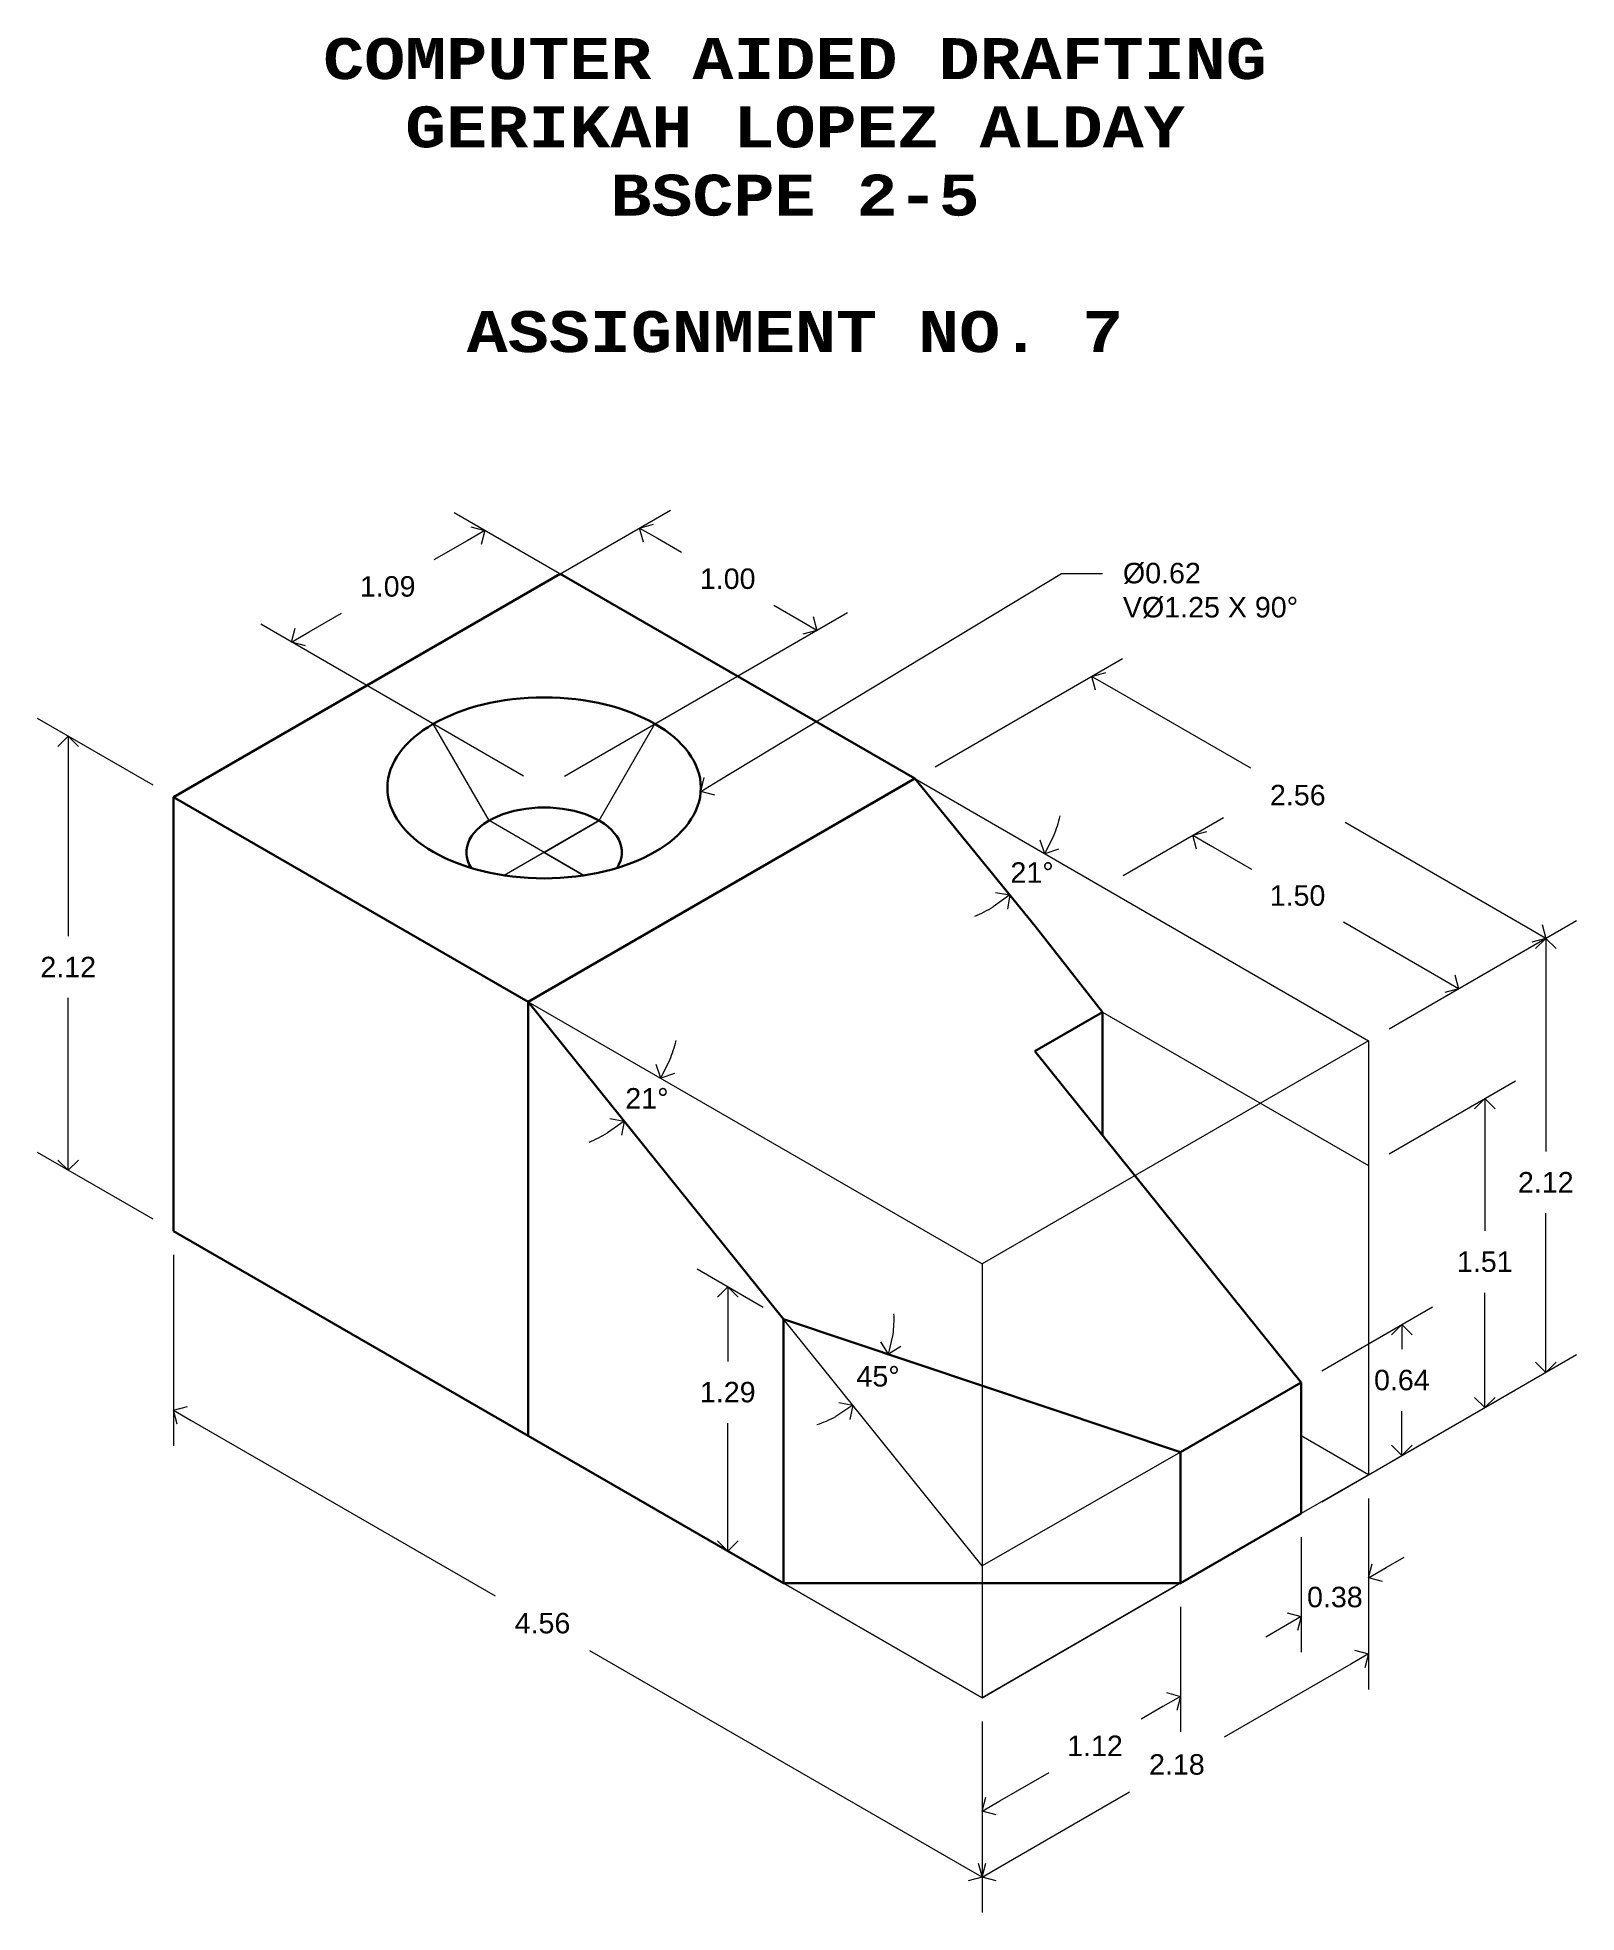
# Model space of a CAD drawing. Header units: millimetres. Extents: x 4703.76 to 4711.28, y 1566.23 to 1575.39.
import ezdxf
from ezdxf import colors
from ezdxf.entities.mleader import LeaderData, LeaderLine
from ezdxf.math import Vec2, Vec3

# ---------------------------------------------------------------- set-up
doc = ezdxf.new("R2010")
doc.units = ezdxf.units.MM
for name, color, linetype, lineweight in [('Cons.Line', 170, 'Continuous', 13), ('Dimension Lines', 70, 'Continuous', 13), ('Leader Line', 70, 'Continuous', 13), ('Object Line', 7, 'Continuous', 30)]:
    doc.layers.add(name, color=color, linetype=linetype, lineweight=lineweight)
doc.layers.add('TITLE', color=7, linetype='Continuous')
doc.styles.get("Standard").update_dxf_attribs({"font": 'arial.ttf'})
doc.dimstyles.new('ISO-25', dxfattribs={"dimtxt": 0.1, "dimasz": 0.1, "dimexe": 0.15, "dimexo": 0.1, "dimgap": 0.1, "dimtad": 0, "dimtih": 1, "dimtoh": 1, "dimzin": 1, "dimdsep": 46, "dimtxsty": 'Standard', "dimblk": 'OPEN90', "dimcen": 0.1, "dimclrd": 3, "dimclre": 3, "dimclrt": 3, "dimadec": 0, "dimazin": 0, "dimtfac": 1, "dimtofl": 0, "dimtmove": 0, "dimatfit": 3, "dimldrblk": 'OPEN90', "dimfxl": 1, "dimlwd": 13, "dimlwe": 13, "dimarcsym": 0})

# ---------------------------------------------------------------- blocks, each defined once
blk = doc.blocks.new('_Open90')
at = {"color": 0, "linetype": 'ByBlock', "lineweight": -2}
for p, q in [((0, 0), (-1, 0)), ((-0.5, 0.5), (0, 0)), ((0, 0), (-0.5, -0.5))]:
    blk.add_line(p, q, dxfattribs=at)
blk = doc.blocks.new('*D19')
at = {"layer": 'Defpoints', "color": 0, "transparency": 16777216}
for p in [(4706.7059, 1572.9976), (4705.3734, 1572.2283), (4706.2394, 1571.7283)]:
    blk.add_point(p, dxfattribs=at)
at = {"layer": 'Dimension Lines', "color": 3, "linetype": 'Continuous', "lineweight": 13, "transparency": 16777216}
for p, q in [((4705.4734, 1572.286), (4706.8559, 1573.0842)), ((4706.7926, 1572.9476), (4706.9111, 1572.8792)), ((4706.3394, 1571.786), (4707.722, 1572.5842)), ((4707.4854, 1572.5476), (4707.3611, 1572.6194))]:
    blk.add_line(p, q, dxfattribs=at)
at = {"layer": 'Dimension Lines', "color": 3, "lineweight": 13, "transparency": 16777216, "xscale": 0.1, "yscale": 0.1, "zscale": 0.1}
for p, rotation in [((4706.7059, 1572.9976), 149.9999999999897), ((4707.572, 1572.4976), 329.9999999999897)]:
    blk.add_blockref('_Open90', p, dxfattribs=dict(at, rotation=rotation))
at = {"layer": 'Dimension Lines', "color": 3, "transparency": 16777216, "insert": (4707.1361, 1572.7493), "char_height": 0.1, "attachment_point": 5}
blk.add_mtext('1.00', dxfattribs=at)
blk = doc.blocks.new('*D21')
at = {"layer": 'Defpoints', "color": 0, "transparency": 16777216}
for p in [(4705.9497, 1572.9856), (4707.1834, 1572.2733), (4706.2394, 1571.7283)]:
    blk.add_point(p, dxfattribs=at)
at = {"layer": 'Dimension Lines', "color": 3, "linetype": 'Continuous', "lineweight": 13, "transparency": 16777216}
for p, q in [((4707.0834, 1572.331), (4705.7997, 1573.0722)), ((4705.8631, 1572.9356), (4705.7006, 1572.8418)), ((4705.0923, 1572.4906), (4705.2501, 1572.5817)), ((4706.1394, 1571.786), (4704.8557, 1572.5272))]:
    blk.add_line(p, q, dxfattribs=at)
at = {"layer": 'Dimension Lines', "color": 3, "lineweight": 13, "transparency": 16777216, "xscale": 0.1, "yscale": 0.1, "zscale": 0.1}
for p, rotation in [((4705.9497, 1572.9856), 29.99999999999768), ((4705.0057, 1572.4406), 209.9999999999977)]:
    blk.add_blockref('_Open90', p, dxfattribs=dict(at, rotation=rotation))
at = {"layer": 'Dimension Lines', "color": 3, "transparency": 16777216, "insert": (4705.4753, 1572.7117), "char_height": 0.1, "attachment_point": 5}
blk.add_mtext('1.09', dxfattribs=at)
blk = doc.blocks.new('*D22')
at = {"layer": 'Defpoints', "color": 0, "transparency": 16777216}
for p in [(4704.4294, 1571.6833), (4703.9148, 1569.8604), (4704.4294, 1569.5633)]:
    blk.add_point(p, dxfattribs=at)
at = {"layer": 'Dimension Lines', "color": 3, "linetype": 'Continuous', "lineweight": 13, "transparency": 16777216}
for p, q in [((4704.3294, 1571.741), (4703.7648, 1572.067)), ((4703.9148, 1571.8804), (4703.9148, 1571.0035)), ((4703.9148, 1569.9604), (4703.9148, 1570.7031)), ((4704.3294, 1569.621), (4703.7648, 1569.947))]:
    blk.add_line(p, q, dxfattribs=at)
at = {"layer": 'Dimension Lines', "color": 3, "lineweight": 13, "transparency": 16777216, "xscale": 0.1, "yscale": 0.1, "zscale": 0.1}
for p, rotation in [((4703.9148, 1571.9804), 90), ((4703.9148, 1569.8604), 270)]:
    blk.add_blockref('_Open90', p, dxfattribs=dict(at, rotation=rotation))
at = {"layer": 'Dimension Lines', "color": 3, "transparency": 16777216, "insert": (4703.9148, 1570.8533), "char_height": 0.1, "attachment_point": 5}
blk.add_mtext('2.12', dxfattribs=at)
blk = doc.blocks.new('*D23')
at = {"layer": 'Defpoints', "color": 0, "transparency": 16777216}
for p in [(4704.4294, 1569.5633), (4708.3785, 1567.2833), (4708.3785, 1566.408)]:
    blk.add_point(p, dxfattribs=at)
at = {"layer": 'Dimension Lines', "color": 3, "linetype": 'Continuous', "lineweight": 13, "transparency": 16777216}
for p, q in [((4704.4294, 1569.4478), (4704.4294, 1568.5148)), ((4704.516, 1568.638), (4705.9997, 1567.7815)), ((4708.2919, 1566.458), (4706.4634, 1567.5137)), ((4708.3785, 1567.1678), (4708.3785, 1566.2348))]:
    blk.add_line(p, q, dxfattribs=at)
at = {"layer": 'Dimension Lines', "color": 3, "lineweight": 13, "transparency": 16777216, "xscale": 0.1, "yscale": 0.1, "zscale": 0.1}
for p, rotation in [((4704.4294, 1568.688), 149.999999999998), ((4708.3785, 1566.408), 329.999999999998)]:
    blk.add_blockref('_Open90', p, dxfattribs=dict(at, rotation=rotation))
at = {"layer": 'Dimension Lines', "color": 3, "transparency": 16777216, "insert": (4706.2315, 1567.6476), "char_height": 0.1, "attachment_point": 5}
blk.add_mtext('4.56', dxfattribs=at)
blk = doc.blocks.new('*D24')
at = {"layer": 'Defpoints', "color": 0, "transparency": 16777216}
for p in [(4708.0494, 1571.7733), (4711.1321, 1570.9931), (4710.2665, 1570.4933)]:
    blk.add_point(p, dxfattribs=at)
at = {"layer": 'Dimension Lines', "color": 3, "linetype": 'Continuous', "lineweight": 13, "transparency": 16777216}
for p, q in [((4708.1494, 1571.831), (4709.0651, 1572.3597)), ((4709.0017, 1572.2231), (4709.6901, 1571.8256)), ((4711.0455, 1571.0431), (4710.1515, 1571.5593)), ((4710.3665, 1570.551), (4711.2821, 1571.0797))]:
    blk.add_line(p, q, dxfattribs=at)
at = {"layer": 'Dimension Lines', "color": 3, "lineweight": 13, "transparency": 16777216, "xscale": 0.1, "yscale": 0.1, "zscale": 0.1}
for p, rotation in [((4708.9151, 1572.2731), 150), ((4711.1321, 1570.9931), 330.0000000000001)]:
    blk.add_blockref('_Open90', p, dxfattribs=dict(at, rotation=rotation))
at = {"layer": 'Dimension Lines', "color": 3, "transparency": 16777216, "insert": (4709.9208, 1571.6924), "char_height": 0.1, "attachment_point": 5}
blk.add_mtext('2.56', dxfattribs=at)
blk = doc.blocks.new('*D25')
at = {"layer": 'Defpoints', "color": 0, "transparency": 16777216}
for p in [(4708.9674, 1571.2433), (4710.7065, 1570.7474), (4710.2665, 1570.4933)]:
    blk.add_point(p, dxfattribs=at)
at = {"layer": 'Dimension Lines', "color": 3, "linetype": 'Continuous', "lineweight": 13, "transparency": 16777216}
for p, q in [((4709.0674, 1571.301), (4709.5575, 1571.584)), ((4709.4941, 1571.4474), (4709.6945, 1571.3317)), ((4710.6199, 1570.7974), (4710.1445, 1571.0719)), ((4710.3665, 1570.551), (4710.8565, 1570.834))]:
    blk.add_line(p, q, dxfattribs=at)
at = {"layer": 'Dimension Lines', "color": 3, "lineweight": 13, "transparency": 16777216, "xscale": 0.1, "yscale": 0.1, "zscale": 0.1}
for p, rotation in [((4709.4075, 1571.4974), 150.000000000007), ((4710.7065, 1570.7474), 330.000000000007)]:
    blk.add_blockref('_Open90', p, dxfattribs=dict(at, rotation=rotation))
at = {"layer": 'Dimension Lines', "color": 3, "transparency": 16777216, "insert": (4709.9195, 1571.2018), "char_height": 0.1, "attachment_point": 5}
blk.add_mtext('1.50', dxfattribs=at)
blk = doc.blocks.new('*D26')
at = {"layer": 'Defpoints', "color": 0, "transparency": 16777216}
for p in [(4710.2665, 1570.4933), (4711.1321, 1568.8731), (4710.2665, 1568.3733)]:
    blk.add_point(p, dxfattribs=at)
at = {"layer": 'Dimension Lines', "color": 3, "linetype": 'Continuous', "lineweight": 13, "transparency": 16777216}
for p, q in [((4710.3665, 1570.551), (4711.2821, 1571.0797)), ((4711.1321, 1570.8931), (4711.1321, 1569.952)), ((4711.1321, 1568.9731), (4711.1321, 1569.6516)), ((4710.3665, 1568.431), (4711.2821, 1568.9597))]:
    blk.add_line(p, q, dxfattribs=at)
at = {"layer": 'Dimension Lines', "color": 3, "lineweight": 13, "transparency": 16777216, "xscale": 0.1, "yscale": 0.1, "zscale": 0.1}
for p, rotation in [((4711.1321, 1570.9931), 90), ((4711.1321, 1568.8731), 270)]:
    blk.add_blockref('_Open90', p, dxfattribs=dict(at, rotation=rotation))
at = {"layer": 'Dimension Lines', "color": 3, "transparency": 16777216, "insert": (4711.1321, 1569.8018), "char_height": 0.1, "attachment_point": 5}
blk.add_mtext('2.12', dxfattribs=at)
blk = doc.blocks.new('*D27')
at = {"layer": 'Defpoints', "color": 0, "transparency": 16777216}
for p in [(4709.9374, 1568.8233), (4710.4291, 1568.4672), (4709.9374, 1568.1833)]:
    blk.add_point(p, dxfattribs=at)
at = {"layer": 'Dimension Lines', "color": 3, "linetype": 'Continuous', "lineweight": 13, "transparency": 16777216}
for p, q in [((4710.0374, 1568.881), (4710.5791, 1569.1938)), ((4710.4291, 1569.0072), (4710.4291, 1568.9861)), ((4710.4291, 1568.5672), (4710.4291, 1568.684)), ((4710.0374, 1568.241), (4710.5791, 1568.5538))]:
    blk.add_line(p, q, dxfattribs=at)
at = {"layer": 'Dimension Lines', "color": 3, "lineweight": 13, "transparency": 16777216, "xscale": 0.1, "yscale": 0.1, "zscale": 0.1}
for p, rotation in [((4710.4291, 1569.1072), 90), ((4710.4291, 1568.4672), 270)]:
    blk.add_blockref('_Open90', p, dxfattribs=dict(at, rotation=rotation))
at = {"layer": 'Dimension Lines', "color": 3, "transparency": 16777216, "insert": (4710.4291, 1568.8351), "char_height": 0.1, "attachment_point": 5}
blk.add_mtext('0.64', dxfattribs=at)
blk = doc.blocks.new('*D28')
at = {"layer": 'Defpoints', "color": 0, "transparency": 16777216}
for p in [(4710.2665, 1568.3733), (4709.9374, 1568.1833), (4710.2665, 1567.8702)]:
    blk.add_point(p, dxfattribs=at)
at = {"layer": 'Dimension Lines', "color": 3, "linetype": 'Continuous', "lineweight": 13, "transparency": 16777216}
for p, q in [((4710.2665, 1568.2578), (4710.2665, 1567.697)), ((4709.9374, 1568.0678), (4709.9374, 1567.507)), ((4710.3531, 1567.9202), (4710.4397, 1567.9702)), ((4709.8508, 1567.6302), (4709.7642, 1567.5802))]:
    blk.add_line(p, q, dxfattribs=at)
at = {"layer": 'Dimension Lines', "color": 3, "lineweight": 13, "transparency": 16777216, "xscale": 0.1, "yscale": 0.1, "zscale": 0.1}
for p, rotation in [((4710.2665, 1567.8702), 210.0000000000038), ((4709.9374, 1567.6802), 30.00000000000373)]:
    blk.add_blockref('_Open90', p, dxfattribs=dict(at, rotation=rotation))
at = {"layer": 'Dimension Lines', "color": 3, "transparency": 16777216, "insert": (4710.1019, 1567.7752), "char_height": 0.1, "attachment_point": 5}
blk.add_mtext('0.38', dxfattribs=at)
blk = doc.blocks.new('*D29')
at = {"layer": 'Defpoints', "color": 0, "transparency": 16777216}
for p in [(4709.3485, 1567.8433), (4708.3785, 1567.2833), (4708.3785, 1566.7304)]:
    blk.add_point(p, dxfattribs=at)
at = {"layer": 'Dimension Lines', "color": 3, "linetype": 'Continuous', "lineweight": 13, "transparency": 16777216}
for p, q in [((4709.3485, 1567.7278), (4709.3485, 1567.1172)), ((4708.3785, 1567.1678), (4708.3785, 1566.5572)), ((4709.2619, 1567.2404), (4709.155, 1567.1787)), ((4708.4651, 1566.7804), (4708.7057, 1566.9193))]:
    blk.add_line(p, q, dxfattribs=at)
at = {"layer": 'Dimension Lines', "color": 3, "lineweight": 13, "transparency": 16777216, "xscale": 0.1, "yscale": 0.1, "zscale": 0.1}
for p, rotation in [((4709.3485, 1567.2904), 29.99999999999934), ((4708.3785, 1566.7304), 209.9999999999994)]:
    blk.add_blockref('_Open90', p, dxfattribs=dict(at, rotation=rotation))
at = {"layer": 'Dimension Lines', "color": 3, "transparency": 16777216, "insert": (4708.9303, 1567.049), "char_height": 0.1, "attachment_point": 5}
blk.add_mtext('1.12', dxfattribs=at)
blk = doc.blocks.new('*D30')
at = {"layer": 'Defpoints', "color": 0, "transparency": 16777216}
for p in [(4710.2665, 1568.3733), (4710.2665, 1567.498), (4708.3785, 1567.2833)]:
    blk.add_point(p, dxfattribs=at)
at = {"layer": 'Dimension Lines', "color": 3, "linetype": 'Continuous', "lineweight": 13, "transparency": 16777216}
for p, q in [((4710.2665, 1568.2578), (4710.2665, 1567.3248)), ((4710.1799, 1567.448), (4709.5611, 1567.0908)), ((4708.3785, 1567.1678), (4708.3785, 1566.2348)), ((4708.4651, 1566.458), (4709.0994, 1566.8242))]:
    blk.add_line(p, q, dxfattribs=at)
at = {"layer": 'Dimension Lines', "color": 3, "lineweight": 13, "transparency": 16777216, "xscale": 0.1, "yscale": 0.1, "zscale": 0.1}
for p, rotation in [((4710.2665, 1567.498), 29.99999999999411), ((4708.3785, 1566.408), 209.9999999999941)]:
    blk.add_blockref('_Open90', p, dxfattribs=dict(at, rotation=rotation))
at = {"layer": 'Dimension Lines', "color": 3, "transparency": 16777216, "insert": (4709.3302, 1566.9575), "char_height": 0.1, "attachment_point": 5}
blk.add_mtext('2.18', dxfattribs=at)
blk = doc.blocks.new('*D31')
at = {"layer": 'Defpoints', "color": 0, "transparency": 16777216}
for p in [(4707.409, 1569.133), (4707.1365, 1568.0004), (4707.409, 1567.843)]:
    blk.add_point(p, dxfattribs=at)
at = {"layer": 'Dimension Lines', "color": 3, "linetype": 'Continuous', "lineweight": 13, "transparency": 16777216}
for p, q in [((4707.309, 1569.1908), (4706.9865, 1569.377)), ((4707.1365, 1569.1904), (4707.1365, 1568.9271)), ((4707.1365, 1568.1004), (4707.1365, 1568.625)), ((4707.309, 1567.9008), (4706.9865, 1568.087))]:
    blk.add_line(p, q, dxfattribs=at)
at = {"layer": 'Dimension Lines', "color": 3, "lineweight": 13, "transparency": 16777216, "xscale": 0.1, "yscale": 0.1, "zscale": 0.1}
for p, rotation in [((4707.1365, 1569.2904), 90), ((4707.1365, 1568.0004), 270)]:
    blk.add_blockref('_Open90', p, dxfattribs=dict(at, rotation=rotation))
at = {"layer": 'Dimension Lines', "color": 3, "transparency": 16777216, "insert": (4707.1365, 1568.7761), "char_height": 0.1, "attachment_point": 5}
blk.add_mtext('1.29', dxfattribs=at)
blk = doc.blocks.new('*D33')
at = {"layer": 'Cons.Line', "color": 3, "linetype": 'Continuous', "lineweight": 13, "transparency": 16777216}
for p, q in [((4710.3665, 1569.941), (4710.9843, 1570.2978)), ((4710.8343, 1570.1112), (4710.8343, 1569.5644)), ((4710.8343, 1568.8012), (4710.8343, 1569.2623)), ((4710.3665, 1568.431), (4710.9843, 1568.7878))]:
    blk.add_line(p, q, dxfattribs=at)
at = {"layer": 'Defpoints', "color": 0, "transparency": 16777216}
for p in [(4710.2665, 1569.8833), (4710.8343, 1568.7012), (4710.2665, 1568.3733)]:
    blk.add_point(p, dxfattribs=at)
at = {"layer": 'Cons.Line', "color": 3, "lineweight": 13, "transparency": 16777216, "xscale": 0.1, "yscale": 0.1, "zscale": 0.1}
for p, rotation in [((4710.8343, 1570.2112), 90), ((4710.8343, 1568.7012), 270)]:
    blk.add_blockref('_Open90', p, dxfattribs=dict(at, rotation=rotation))
at = {"layer": 'Cons.Line', "color": 3, "transparency": 16777216, "insert": (4710.8343, 1569.4134), "char_height": 0.1, "attachment_point": 5}
blk.add_mtext('1.51', dxfattribs=at)
blk = doc.blocks.new('*D34')
at = {"layer": 'Cons.Line', "color": 3, "linetype": 'Continuous', "lineweight": 13, "transparency": 16777216}
for start, end in [(352.10671, 2.73482), (287.56838, 298.19649)]:
    blk.add_arc((4707.409, 1569.133), 0.5399, start, end, dxfattribs=at)
at = {"layer": 'Defpoints', "color": 0, "transparency": 16777216}
for p in [(4707.409, 1569.133), (4707.409, 1569.133), (4707.8208, 1568.7839), (4709.3485, 1568.4833), (4708.3785, 1567.9283)]:
    blk.add_point(p, dxfattribs=at)
at = {"layer": 'Cons.Line', "color": 3, "lineweight": 13, "transparency": 16777216, "xscale": 0.1, "yscale": 0.1, "zscale": 0.1}
for p, rotation in [((4707.921, 1568.9615), 256.792654972084), ((4707.7475, 1568.7124), 33.51054524769246)]:
    blk.add_blockref('_Open90', p, dxfattribs=dict(at, rotation=rotation))
at = {"layer": 'Cons.Line', "color": 3, "transparency": 16777216, "insert": (4707.8707, 1568.8532), "char_height": 0.1, "attachment_point": 5}
blk.add_mtext('45%%D', dxfattribs=at)
blk = doc.blocks.new('*D35')
at = {"layer": 'Cons.Line', "color": 3, "linetype": 'Continuous', "lineweight": 13, "transparency": 16777216}
for start, end in [(337.66937, 345.33873), (293.48587, 301.15523)]:
    blk.add_arc((4706.1615, 1570.6833), 0.7476, start, end, dxfattribs=at)
at = {"layer": 'Defpoints', "color": 0, "transparency": 16777216}
for p in [(4706.1615, 1570.6833), (4706.1615, 1570.6833), (4706.6982, 1570.1629), (4708.3785, 1569.4033), (4707.409, 1569.133)]:
    blk.add_point(p, dxfattribs=at)
at = {"layer": 'Cons.Line', "color": 3, "lineweight": 13, "transparency": 16777216, "xscale": 0.1, "yscale": 0.1, "zscale": 0.1}
for p, rotation in [((4706.809, 1570.3095), 243.8346832355114), ((4706.6302, 1570.1008), 34.98991636695332)]:
    blk.add_blockref('_Open90', p, dxfattribs=dict(at, rotation=rotation))
at = {"layer": 'Cons.Line', "color": 3, "transparency": 16777216, "insert": (4706.7417, 1570.2118), "char_height": 0.1, "attachment_point": 5}
blk.add_mtext('21°', dxfattribs=at)
blk = doc.blocks.new('*D36')
at = {"layer": 'Cons.Line', "color": 3, "linetype": 'Continuous', "lineweight": 13, "transparency": 16777216}
for start, end in [(337.81207, 345.62415), (293.65603, 301.4681)]:
    blk.add_arc((4708.0494, 1571.7733), 0.734, start, end, dxfattribs=at)
at = {"layer": 'Defpoints', "color": 0, "transparency": 16777216}
for p in [(4708.0494, 1571.7733), (4708.0494, 1571.7733), (4708.5791, 1571.2652), (4708.6383, 1571.0533), (4710.2665, 1570.4933)]:
    blk.add_point(p, dxfattribs=at)
at = {"layer": 'Cons.Line', "color": 3, "lineweight": 13, "transparency": 16777216, "xscale": 0.1, "yscale": 0.1, "zscale": 0.1}
for p, rotation in [((4708.6851, 1571.4063), 243.9060367708522), ((4708.5141, 1571.2051), 35.37413876422627)]:
    blk.add_blockref('_Open90', p, dxfattribs=dict(at, rotation=rotation))
at = {"layer": 'Cons.Line', "color": 3, "transparency": 16777216, "insert": (4708.6227, 1571.3149), "char_height": 0.1, "attachment_point": 5}
blk.add_mtext('21°', dxfattribs=at)

msp = doc.modelspace()

# ---------------------------------------------------------------- linework, layer by layer
at = {"layer": 'Cons.Line'}
for p, q in [((4705.971, 1571.5683), (4705.6982, 1572.0408)), ((4706.5079, 1571.5683), (4706.7807, 1572.0408)), ((4708.0494, 1571.7733), (4710.2665, 1570.4933)), ((4707.0043, 1571.7102), (4707.0043, 1571.7102)), ((4706.4341, 1571.3009), (4705.971, 1571.5683)), ((4706.5079, 1571.5683), (4706.0447, 1571.3009)), ((4706.2394, 1571.4133), (4706.5079, 1571.5683)), ((4706.2394, 1571.4133), (4706.4341, 1571.3009)), ((4706.1615, 1570.6833), (4708.3785, 1569.4033)), ((4708.9674, 1570.6333), (4710.2665, 1569.8833)), ((4710.2665, 1570.4933), (4708.3785, 1569.4033)), ((4710.2665, 1570.4933), (4710.2665, 1568.3733)), ((4708.3785, 1569.4033), (4708.3785, 1567.2833)), ((4708.3785, 1567.9283), (4707.409, 1569.133)), ((4708.3785, 1568.5733), (4708.3785, 1567.2833)), ((4710.2665, 1568.3733), (4709.9374, 1568.5633)), ((4709.3485, 1568.4833), (4708.3785, 1567.9283)), ((4710.2665, 1568.3733), (4709.9374, 1568.1833)), ((4708.3785, 1567.2833), (4707.409, 1567.843)), ((4707.409, 1567.843), (4708.3785, 1567.2833)), ((4709.3485, 1567.8433), (4708.3785, 1567.2833)), ((4708.3785, 1567.2833), (4709.3225, 1567.8283))]:
    msp.add_line(p, q, dxfattribs=at)
at = {"layer": 'Object Line'}
for p, q in [((4704.4294, 1571.6833), (4706.3174, 1572.7733)), ((4706.3174, 1572.7733), (4708.0494, 1571.7733)), ((4708.0494, 1571.7733), (4706.1615, 1570.6833)), ((4708.6383, 1571.0533), (4708.0494, 1571.7733)), ((4706.1615, 1570.6833), (4704.4294, 1571.6833)), ((4704.4294, 1571.6833), (4704.4294, 1569.5633)), ((4708.9674, 1570.6333), (4708.6383, 1571.0533)), ((4706.1615, 1570.6833), (4706.1615, 1568.5633)), ((4706.1615, 1570.6833), (4707.409, 1569.133)), ((4708.9674, 1570.6333), (4708.6368, 1570.4424)), ((4708.9674, 1570.6333), (4708.9674, 1570.0308)), ((4708.6368, 1570.4424), (4709.9374, 1568.8233)), ((4704.4294, 1569.5633), (4707.409, 1567.843)), ((4707.409, 1569.133), (4707.409, 1567.843)), ((4707.409, 1569.133), (4709.3485, 1568.4833)), ((4709.9374, 1568.8233), (4709.3485, 1568.4833)), ((4709.9374, 1568.1833), (4709.9374, 1568.8233)), ((4709.3485, 1568.4833), (4709.3485, 1567.8433)), ((4709.3485, 1567.8433), (4709.9374, 1568.1833)), ((4709.3485, 1567.8433), (4707.409, 1567.843))]:
    msp.add_line(p, q, dxfattribs=at)
msp.add_ellipse((4706.2394, 1571.7283), major_axis=(-0.7655, 0), ratio=0.57735, dxfattribs=at)
msp.add_ellipse((4706.2394, 1571.4133), major_axis=(-0.3797, 0), ratio=0.57735, start_param=2.786315, end_param=6.638463, dxfattribs=at)

# ---------------------------------------------------------------- texts
at = {"layer": 'TITLE', "insert": (4704.7864, 1575.3905), "char_height": 0.2, "attachment_point": 1}
msp.add_mtext_dynamic_manual_height_columns('\\pxqc;{\\fISOCTEUR|b1|i0|c0|p49;COMPUTER AIDED DRAFTING\\PGERIKAH LOPEZ ALDAY\\PBSCPE 2-5\\P\\PASSIGNMENT NO. 7}', width=5.356695, gutter_width=12.5, heights=[1.8289], dxfattribs=at)

# ---------------------------------------------------------------- dimensions: what is measured, and where the dimension line sits
at = {"layer": 'Cons.Line'}
for base, line1, line2, picture, middle in [((4708.5791, 1571.2652), ((4708.6383, 1571.0533), (4708.0494, 1571.7733)), ((4708.0494, 1571.7733), (4710.2665, 1570.4933)), '*D36', (4708.6227, 1571.3149)), ((4706.6982, 1570.1629), ((4706.1615, 1570.6833), (4707.409, 1569.133)), ((4706.1615, 1570.6833), (4708.3785, 1569.4033)), '*D35', (4706.7417, 1570.2118))]:
    dim = msp.add_angular_dim_2l(base=base, line1=line1, line2=line2, dimstyle='ISO-25', dxfattribs=at)
    dim.commit()
    dim.dimension.update_dxf_attribs({"geometry": picture, "text_midpoint": middle, "dimtype": 162})
dim = msp.add_linear_dim(base=(4710.8343, 1568.7012), p1=(4710.2665, 1569.8833), p2=(4710.2665, 1568.3733), angle=90, dimstyle='ISO-25', dxfattribs=at)
dim.commit()
dim.dimension.update_dxf_attribs({"geometry": '*D33', "text_midpoint": (4710.8343, 1569.4134), "dimtype": 160})
dim = msp.add_angular_dim_2l(base=(4707.8208, 1568.7839), line1=((4708.3785, 1567.9283), (4707.409, 1569.133)), line2=((4707.409, 1569.133), (4709.3485, 1568.4833)), text='45%%D', dimstyle='ISO-25', dxfattribs=at)
dim.commit()
dim.dimension.update_dxf_attribs({"geometry": '*D34', "text_midpoint": (4707.8707, 1568.8532), "dimtype": 162})
at = {"layer": 'Dimension Lines'}
for base, p1, p2, angle, picture, middle, dimtype in [((4705.9497, 1572.9856), (4706.2394, 1571.7283), (4707.1834, 1572.2733), 30, '*D21', (4705.4753, 1572.7117), 161), ((4706.7059, 1572.9976), (4706.2394, 1571.7283), (4705.3734, 1572.2283), 150, '*D19', (4707.1361, 1572.7493), 161), ((4711.1321, 1570.9931), (4708.0494, 1571.7733), (4710.2665, 1570.4933), 330, '*D24', (4709.9208, 1571.6924), 161), ((4703.9148, 1569.8604), (4704.4294, 1571.6833), (4704.4294, 1569.5633), 90, '*D22', (4703.9148, 1570.8533), 160), ((4710.7065, 1570.7474), (4708.9674, 1571.2433), (4710.2665, 1570.4933), 330, '*D25', (4709.9195, 1571.2018), 161), ((4711.1321, 1568.8731), (4710.2665, 1570.4933), (4710.2665, 1568.3733), 90, '*D26', (4711.1321, 1569.8018), 160), ((4708.3785, 1566.408), (4704.4294, 1569.5633), (4708.3785, 1567.2833), 330, '*D23', (4706.2315, 1567.6476), 161), ((4707.1365, 1568.0004), (4707.409, 1569.133), (4707.409, 1567.843), 90, '*D31', (4707.1365, 1568.7761), 160), ((4710.4291, 1568.4672), (4709.9374, 1568.8233), (4709.9374, 1568.1833), 90, '*D27', (4710.4291, 1568.8351), 160), ((4710.2665, 1567.498), (4708.3785, 1567.2833), (4710.2665, 1568.3733), 30, '*D30', (4709.3302, 1566.9575), 161), ((4710.2665, 1567.8702), (4709.9374, 1568.1833), (4710.2665, 1568.3733), 30, '*D28', (4710.1019, 1567.7752), 161), ((4708.3785, 1566.7304), (4709.3485, 1567.8433), (4708.3785, 1567.2833), 210, '*D29', (4708.9303, 1567.049), 161)]:
    dim = msp.add_linear_dim(base=base, p1=p1, p2=p2, angle=angle, dimstyle='ISO-25', dxfattribs=at)
    dim.commit()
    dim.dimension.update_dxf_attribs({"geometry": picture, "text_midpoint": middle, "dimtype": dimtype})

# ---------------------------------------------------------------- leaders
at = {"layer": 'Leader Line'}
ml = msp.add_multileader_mtext('Standard', dxfattribs=at)
ml.set_content('%%C0.62^JV%%C1.25 X 90%%D', color=256)
ml.set_leader_properties(color=256, linetype='Continuous', lineweight=13)
ml.set_arrow_properties(name='OPEN90')
ml.build(insert=Vec2(0, 0))
ml.multileader.update_dxf_attribs({"dogleg_length": 0.2, "arrow_head_size": 0.1})
ctx = ml.context
ctx.base_point, ctx.char_height, ctx.arrow_head_size, ctx.landing_gap_size, ctx.plane_origin = Vec3(4708.9667, 1572.7755), 0.1, 0.1, 0.1, Vec3(4707.0043, 1571.7102)
notes = []
notes.append((ctx, [(0, (1, 1, 0), (4708.7667, 1572.7755), (1, 0), 0.2, [(0, [(4707.0043, 1571.7102)], 0, [])])]))
ctx.mtext.insert, ctx.mtext.flow_direction = Vec3(4709.0667, 1572.8275), 5
for ctx, leaders in notes:
    for number, flags, end, landing, length, lines in leaders:
        leader = LeaderData()
        leader.index, (leader.has_last_leader_line, leader.has_dogleg_vector, leader.attachment_direction) = number, flags
        leader.last_leader_point, leader.dogleg_vector, leader.dogleg_length = Vec3(end), Vec3(landing), length
        for number, points, colour, breaks in lines:
            line = LeaderLine()
            line.index, line.vertices, line.color, line.breaks = number, Vec3.list(points), colors.encode_raw_color(colour), breaks
            leader.lines.append(line)
        ctx.leaders.append(leader)

doc.saveas('drawing.dxf')
